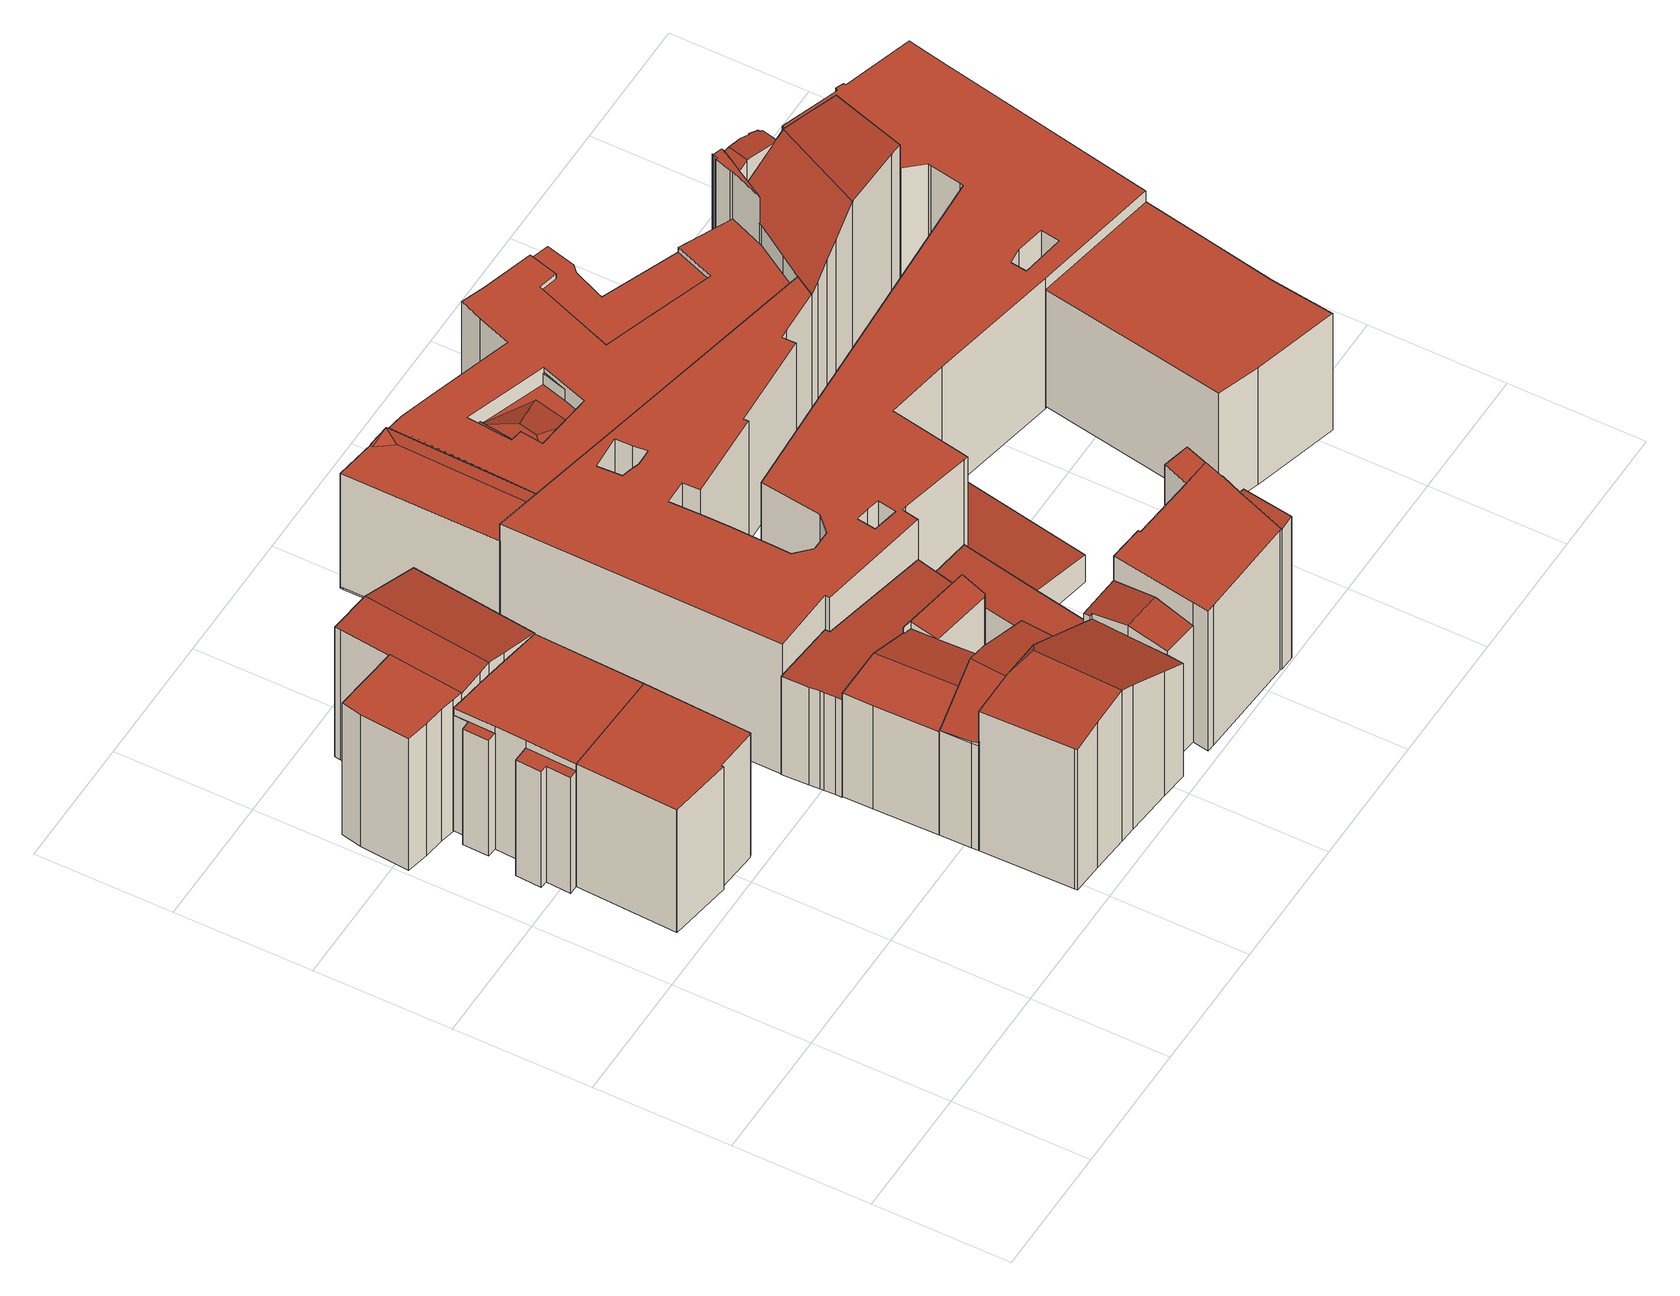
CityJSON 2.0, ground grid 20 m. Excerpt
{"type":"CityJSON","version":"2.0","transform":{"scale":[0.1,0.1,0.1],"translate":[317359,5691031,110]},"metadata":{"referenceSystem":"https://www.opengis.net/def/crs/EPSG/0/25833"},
"CityObjects":{
"building1":{"type":"Building","attributes":{"Gemeindeschluessel":14713000,"Geometrietyp2DReferenz":"3000","function":"31001_9998","roofType":"9999"},"children":["building1-1","building1-2","building1-3","building1-4"]},
"building1-1":{"type":"BuildingPart","attributes":{"Dachtyp_tdc":"tdcPolyFlatRoof","Dachneigung":0,"QualitaetDacherkennung":72,"Geometrietyp2DReferenz":"3000","roofType":"1000","measuredHeight":22.46},"parents":["building1"],"geometry":[{"type":"MultiSurface","lod":"2","boundaries":[[[0,1,2,3]],[[1,4,5,2]],[[6,7,8,9]],[[7,10,11,8]],[[10,12,13,11]],[[12,14,15,13]],[[14,16,17,15]],[[16,0,3,17]],[[16,14,12,10,7,6,4,1,0]],[[3,2,5,9,8,11,13,15,17]],[[9,5,4,6]]],"semantics":{"surfaces":[{"type":"WallSurface"},{"type":"RoofSurface"},{"type":"GroundSurface"},{"type":"ClosureSurface"}],"values":[0,0,0,0,0,0,0,0,1,2,3]}}]},
"building1-2":{"type":"BuildingPart","attributes":{"Dachtyp_tdc":"tdcPolyFlatRoof","Dachneigung":0,"QualitaetDacherkennung":56,"Geometrietyp2DReferenz":"3000","roofType":"1000","measuredHeight":21.2},"parents":["building1"],"geometry":[{"type":"MultiSurface","lod":"2","boundaries":[[[18,19,20,5]],[[19,21,22,20]],[[21,23,24,22]],[[23,25,26,24]],[[25,27,28,26]],[[25,23,21,19,18,27]],[[28,5,20,22,24,26]],[[5,28,27,18]]],"semantics":{"surfaces":[{"type":"WallSurface"},{"type":"RoofSurface"},{"type":"GroundSurface"},{"type":"ClosureSurface"}],"values":[0,0,0,0,0,1,2,3]}}]},
"building1-3":{"type":"BuildingPart","attributes":{"Dachtyp_tdc":"tdcPolyFlatRoof","Dachneigung":0,"QualitaetDacherkennung":45,"Geometrietyp2DReferenz":"3000","roofType":"1000","measuredHeight":21.18},"parents":["building1"],"geometry":[{"type":"MultiSurface","lod":"2","boundaries":[[[29,30,31,32]],[[29,33,34,35,30]],[[31,36,37,38,32]],[[30,35,36,31]],[[35,34,37,36]],[[34,33,38,37]],[[32,38,33,29]]],"semantics":{"surfaces":[{"type":"WallSurface"},{"type":"RoofSurface"},{"type":"GroundSurface"},{"type":"ClosureSurface"}],"values":[0,1,2,0,0,0,3]}}]},
"building1-4":{"type":"BuildingPart","attributes":{"Dachtyp_tdc":"tdcPolyFlatRoof","Dachneigung":0,"QualitaetDacherkennung":73,"Geometrietyp2DReferenz":"3000","roofType":"1000","measuredHeight":22.48},"parents":["building1"],"geometry":[{"type":"MultiSurface","lod":"2","boundaries":[[[39,40,29,32,28,27]],[[41,42,43,38,33]],[[42,44,45,43]],[[44,46,47,45]],[[46,48,49,47]],[[48,6,9,49]],[[48,46,44,42,41,40,39,4,6]],[[9,5,28,32,38,43,45,47,49]],[[18,5,4]],[[27,18,4,39]],[[27,28,5,18]],[[33,29,40,41]],[[33,38,32,29]],[[4,5,9,6]]],"semantics":{"surfaces":[{"type":"WallSurface"},{"type":"RoofSurface"},{"type":"GroundSurface"},{"type":"ClosureSurface"}],"values":[0,0,0,0,0,0,1,2,0,0,3,0,3,3]}}]},
"building2":{"type":"Building","attributes":{"Gemeindeschluessel":14713000,"Geometrietyp2DReferenz":"3000","function":"31001_9998","roofType":"9999"},"children":["building2-1","building2-2"]},
"building2-1":{"type":"BuildingPart","attributes":{"Dachtyp_tdc":"tdcGableRoof","Dachneigung":13.27,"QualitaetDacherkennung":38,"Geometrietyp2DReferenz":"3000","roofType":"3100","measuredHeight":24.92},"parents":["building2"],"geometry":[{"type":"MultiSurface","lod":"2","boundaries":[[[50,51,52,53]],[[51,54,55,52]],[[54,56,57,55]],[[56,58,59,57]],[[58,60,61,59]],[[60,62,63,61]],[[62,64,65,63]],[[64,66,67,65]],[[66,68,69,67]],[[64,62,60,58,56]],[[56,54,51,50,68,66,64]],[[53,52,55,57,59,61,63,65,67,69]],[[50,53,69,68]]],"semantics":{"surfaces":[{"type":"WallSurface"},{"type":"RoofSurface"},{"type":"GroundSurface"},{"type":"ClosureSurface"}],"values":[0,0,0,0,0,0,0,0,0,1,1,2,3]}}]},
"building2-2":{"type":"BuildingPart","attributes":{"Dachtyp_tdc":"tdcPolyFlatRoof","Dachneigung":0,"QualitaetDacherkennung":49,"Geometrietyp2DReferenz":"3000","roofType":"1000","measuredHeight":24.19},"parents":["building2"],"geometry":[{"type":"MultiSurface","lod":"2","boundaries":[[[70,71,72,69,68]],[[71,73,74,72]],[[73,75,76,74]],[[75,77,78,76]],[[77,79,80,78]],[[79,81,82,80]],[[81,83,50,53,82]],[[81,79,77,75,73,71,70,83]],[[53,69,72,74,76,78,80,82]],[[68,50,83,70]],[[68,69,53,50]]],"semantics":{"surfaces":[{"type":"WallSurface"},{"type":"RoofSurface"},{"type":"GroundSurface"},{"type":"ClosureSurface"}],"values":[0,0,0,0,0,0,0,1,2,0,3]}}]},
"building3":{"type":"Building","attributes":{"Gemeindeschluessel":14713000,"Geometrietyp2DReferenz":"3000","function":"31001_9998","roofType":"9999"},"children":["building3-1","building3-2","building3-3"]},
"building3-1":{"type":"BuildingPart","attributes":{"Dachtyp_tdc":"tdcFreeFormRoof","Dachneigung":23.17,"QualitaetDacherkennung":18,"Geometrietyp2DReferenz":"3000","roofType":"5000","measuredHeight":8.34},"parents":["building3"],"geometry":[{"type":"MultiSurface","lod":"2","boundaries":[[[84,85,86]],[[87,88,89,90,91,92,93,94]],[[95,96,88,87]],[[96,97,89,88]],[[97,98,90,89]],[[98,99,91,90]],[[99,100,92,91]],[[100,85,93,92]],[[84,95,87,94]],[[85,100,99,101,86]],[[99,98,97,96,95,101]],[[95,84,86,101]],[[94,93,85,84]]],"semantics":{"surfaces":[{"type":"RoofSurface"},{"type":"GroundSurface"},{"type":"WallSurface"},{"type":"ClosureSurface"}],"values":[0,1,2,2,2,2,2,2,2,0,0,0,3]}}]},
"building3-2":{"type":"BuildingPart","attributes":{"Dachtyp_tdc":"tdcPolyFlatRoof","Dachneigung":17.98,"QualitaetDacherkennung":56,"Geometrietyp2DReferenz":"3000","roofType":"2100","measuredHeight":20.56},"parents":["building3"],"geometry":[{"type":"MultiSurface","lod":"2","boundaries":[[[102,103,104,105]],[[103,106,107,104]],[[108,109,110,111,112]],[[109,102,105,110]],[[109,108,113,114,106,103,102]],[[105,104,107,115,116,111,110]],[[117,106,114]],[[117,115,107,106]],[[118,117,114,113]],[[118,116,115,117]],[[112,118,113,108]],[[112,111,116,118]]],"semantics":{"surfaces":[{"type":"WallSurface"},{"type":"RoofSurface"},{"type":"GroundSurface"},{"type":"ClosureSurface"}],"values":[0,0,0,0,1,2,0,3,0,3,0,3]}}]},
"building3-3":{"type":"BuildingPart","attributes":{"Dachtyp_tdc":"tdcGableRoof","Dachneigung":13.17,"QualitaetDacherkennung":64,"Geometrietyp2DReferenz":"3000","roofType":"3100","measuredHeight":20.91},"parents":["building3"],"geometry":[{"type":"MultiSurface","lod":"2","boundaries":[[[106,119,84,94,107]],[[120,121,122,93,85]],[[121,123,124,122]],[[123,125,126,124]],[[125,127,128,126]],[[127,129,130,128]],[[129,131,132,130]],[[131,133,134,132]],[[133,112,111,134]],[[133,131,129,127,125,123]],[[123,121,120,119,106,117,118,112,133]],[[115,107,94,93,122,124,126,128,130,132,134,111,116]],[[106,107,115,117]],[[120,85,84,119]],[[85,93,94,84]],[[116,111,112,118]],[[117,115,116,118]]],"semantics":{"surfaces":[{"type":"WallSurface"},{"type":"RoofSurface"},{"type":"GroundSurface"},{"type":"ClosureSurface"}],"values":[0,0,0,0,0,0,0,0,0,1,1,2,3,0,3,3,3]}}]},
"building4":{"type":"Building","attributes":{"Dachtyp_tdc":"tdcPolyFlatRoof","Gemeindeschluessel":14713000,"Dachneigung":3.67,"QualitaetDacherkennung":54,"Geometrietyp2DReferenz":"3000","function":"31001_9998","roofType":"2100","measuredHeight":17.93},"geometry":[{"type":"MultiSurface","lod":"2","boundaries":[[[135,136,137,138]],[[136,139,140,137]],[[139,141,142,140]],[[141,143,144,142]],[[143,145,146,144]],[[145,147,148,146]],[[147,149,150,148]],[[149,151,152,150]],[[151,153,154,152]],[[153,155,156,154]],[[155,157,158,156]],[[157,159,160,158]],[[159,161,162,160]],[[161,135,138,162]],[[161,159,157,155,153,151,149,147,145,143,141,139,136,135]],[[138,137,140,142,144,146,148,150,152,154,156,158,160,162]]],"semantics":{"surfaces":[{"type":"WallSurface"},{"type":"RoofSurface"},{"type":"GroundSurface"}],"values":[0,0,0,0,0,0,0,0,0,0,0,0,0,0,1,2]}}]},
"building5":{"type":"Building","attributes":{"Gemeindeschluessel":14713000,"Geometrietyp2DReferenz":"3000","function":"31001_9998","roofType":"9999"},"children":["building5-1","building5-2","building5-3","building5-4","building5-5","building5-6"]},
"building5-1":{"type":"BuildingPart","attributes":{"Dachtyp_tdc":"tdcGableRoof","Dachneigung":12.16,"QualitaetDacherkennung":26,"Geometrietyp2DReferenz":"3000","roofType":"3100","measuredHeight":22.49},"parents":["building5"],"geometry":[{"type":"MultiSurface","lod":"2","boundaries":[[[163,164,165,166,167]],[[168,169,170,171,172,173]],[[173,164,163,168]],[[174,175,176,177,178,179,167,166]],[[171,170,177,176,180]],[[170,169,178,177]],[[179,178,169,168]],[[179,168,163,167]],[[181,165,164,173]],[[174,166,165,181]],[[172,182,181,173]],[[174,181,182,175]],[[180,182,172,171]],[[180,176,175,182]]],"semantics":{"surfaces":[{"type":"WallSurface"},{"type":"RoofSurface"},{"type":"GroundSurface"},{"type":"ClosureSurface"}],"values":[0,1,1,2,0,0,3,3,0,3,0,3,0,3]}}]},
"building5-2":{"type":"BuildingPart","attributes":{"Dachtyp_tdc":"tdcPolyFlatRoof","Dachneigung":12.01,"QualitaetDacherkennung":79,"Geometrietyp2DReferenz":"3000","roofType":"2100","measuredHeight":25.98},"parents":["building5"],"geometry":[{"type":"MultiSurface","lod":"2","boundaries":[[[183,184,185,186]],[[184,187,188,185]],[[189,183,186,190]],[[189,187,184,183]],[[186,185,188,190]],[[189,190,188,187]]],"semantics":{"surfaces":[{"type":"WallSurface"},{"type":"RoofSurface"},{"type":"GroundSurface"},{"type":"ClosureSurface"}],"values":[0,0,0,1,2,3]}}]},
"building5-3":{"type":"BuildingPart","attributes":{"Dachtyp_tdc":"tdcPolyFlatRoof","Dachneigung":0,"QualitaetDacherkennung":32,"Geometrietyp2DReferenz":"3000","roofType":"1000","measuredHeight":25.4},"parents":["building5"],"geometry":[{"type":"MultiSurface","lod":"2","boundaries":[[[191,192,193,194]],[[195,196,197,198]],[[196,191,194,197]],[[196,195,199,200,192,191]],[[194,193,201,202,198,197]],[[201,193,192,200]],[[202,201,200,199]],[[198,202,199,195]]],"semantics":{"surfaces":[{"type":"WallSurface"},{"type":"RoofSurface"},{"type":"GroundSurface"},{"type":"ClosureSurface"}],"values":[0,0,0,1,2,3,3,3]}}]},
"building5-4":{"type":"BuildingPart","attributes":{"Dachtyp_tdc":"tdcPolyFlatRoof","Dachneigung":0,"QualitaetDacherkennung":50,"Geometrietyp2DReferenz":"3000","roofType":"1000","measuredHeight":25.53},"parents":["building5"],"geometry":[{"type":"MultiSurface","lod":"2","boundaries":[[[203,189,190,193,192]],[[204,205,188,187]],[[204,206,207,205]],[[206,208,209,207]],[[208,210,163,167,209]],[[211,212,213,178,169]],[[212,214,215,213]],[[214,216,195,198,215]],[[217,216,214,212,211,210,208,206,204,187,189,203,218]],[[201,193,190,188,205,207,209,167,179,178,213,215,198,202]],[[192,200,218,203]],[[192,193,201,200]],[[189,187,188,190]],[[169,168,163,210,211]],[[169,178,179,168]],[[179,167,163,168]],[[199,195,216,217]],[[199,202,198,195]],[[200,199,217,218]],[[200,201,202,199]]],"semantics":{"surfaces":[{"type":"WallSurface"},{"type":"RoofSurface"},{"type":"GroundSurface"},{"type":"ClosureSurface"}],"values":[0,0,0,0,0,0,0,0,1,2,0,3,3,0,3,3,0,3,0,3]}}]},
"building5-5":{"type":"BuildingPart","attributes":{"Dachtyp_tdc":"tdcFreeFormRoof","Dachneigung":10.45,"QualitaetDacherkennung":27,"Geometrietyp2DReferenz":"3000","roofType":"5000","measuredHeight":25.84},"parents":["building5"],"geometry":[{"type":"MultiSurface","lod":"2","boundaries":[[[219,220,221,222]],[[220,223,128,221]],[[223,224,126,128]],[[224,225,122,126]],[[225,226,92,122]],[[226,227,228,92]],[[229,230,231,223,232,233,234]],[[235,236,230,229,237,238]],[[226,235,238,227]],[[225,236,235,226]],[[224,231,230,236,225]],[[219,233,232,220]],[[220,232,223]],[[223,231,224]],[[222,221,128,126,122,92,228,239,240]],[[222,240,241,219]],[[240,239,242,241]],[[239,228,227,242]],[[234,233,219,241]],[[237,229,234,241,242]],[[238,237,242,227]]],"semantics":{"surfaces":[{"type":"WallSurface"},{"type":"RoofSurface"},{"type":"GroundSurface"},{"type":"ClosureSurface"}],"values":[0,0,0,0,0,0,1,1,0,0,0,0,0,0,2,3,3,3,3,3,3]}}]},
"building5-6":{"type":"BuildingPart","attributes":{"Dachtyp_tdc":"tdcGableAndHippedGRoof","Dachneigung":27.37,"QualitaetDacherkennung":10,"Geometrietyp2DReferenz":"3000","roofType":"9999","measuredHeight":27.6},"parents":["building5"],"geometry":[{"type":"MultiSurface","lod":"2","boundaries":[[[165,243,244,166]],[[243,245,246,244]],[[245,247,248,246]],[[247,249,250,248]],[[249,251,252,250]],[[251,253,254,252]],[[253,255,256,254]],[[255,257,233,219,222,256]],[[258,180,176,228,227,238]],[[259,260,261]],[[260,257,255,253,251,249,261]],[[249,247,245,243,165,181,182,180,258,259,261]],[[175,174,166,244,246,248,250,252,254,256,222,240,239,228,176]],[[166,174,181,165]],[[174,175,182,181]],[[234,233,257,260]],[[240,222,219,241]],[[241,219,233,234]],[[237,229,234,260,259]],[[239,240,241,242]],[[242,241,234,229,237]],[[258,238,237,259]],[[239,242,227,228]],[[238,227,242,237]],[[182,175,176,180]]],"semantics":{"surfaces":[{"type":"WallSurface"},{"type":"RoofSurface"},{"type":"GroundSurface"},{"type":"ClosureSurface"}],"values":[0,0,0,0,0,0,0,0,0,1,1,1,2,3,3,0,3,3,0,3,3,0,3,3,3]}}]},
"building6":{"type":"Building","attributes":{"Gemeindeschluessel":14713000,"Geometrietyp2DReferenz":"3000","function":"31001_9998","roofType":"9999"},"children":["building6-1","building6-2","building6-3"]},
"building6-1":{"type":"BuildingPart","attributes":{"Dachtyp_tdc":"tdcPolyFlatRoof","Dachneigung":9.04,"QualitaetDacherkennung":66,"Geometrietyp2DReferenz":"3000","roofType":"2100","measuredHeight":7.87},"parents":["building6"],"geometry":[{"type":"MultiSurface","lod":"2","boundaries":[[[262,263,264,265]],[[262,266,267,263]],[[266,268,269,267]],[[268,270,271,269]],[[270,272,273,271]],[[272,274,275,273]],[[274,276,277,275]],[[276,278,279,280,277]],[[278,276,274,272,270,268,266,262,265]],[[264,263,267,269,271,273,275,277,280]],[[265,279,278]],[[265,264,280,279]]],"semantics":{"surfaces":[{"type":"WallSurface"},{"type":"RoofSurface"},{"type":"GroundSurface"},{"type":"ClosureSurface"}],"values":[0,0,0,0,0,0,0,0,1,2,0,3]}}]},
"building6-2":{"type":"BuildingPart","attributes":{"Dachtyp_tdc":"tdcPolyFlatRoof","Dachneigung":12.83,"QualitaetDacherkennung":72,"Geometrietyp2DReferenz":"3000","roofType":"2100","measuredHeight":8.08},"parents":["building6"],"geometry":[{"type":"MultiSurface","lod":"2","boundaries":[[[281,282,283,284,285]],[[282,286,287,283]],[[286,288,289,287]],[[288,290,291,289]],[[290,292,293,291]],[[292,290,288,286,282,281,294]],[[284,283,287,289,291,293]],[[285,294,281]],[[284,293,292,294,285]]],"semantics":{"surfaces":[{"type":"WallSurface"},{"type":"RoofSurface"},{"type":"GroundSurface"},{"type":"ClosureSurface"}],"values":[0,0,0,0,0,1,2,0,3]}}]},
"building6-3":{"type":"BuildingPart","attributes":{"Dachtyp_tdc":"tdcPolyFlatRoof","Dachneigung":7.54,"QualitaetDacherkennung":66,"Geometrietyp2DReferenz":"3000","roofType":"2100","measuredHeight":7.8},"parents":["building6"],"geometry":[{"type":"MultiSurface","lod":"2","boundaries":[[[295,265,264,293,292]],[[279,296,297,280]],[[296,298,299,297]],[[298,300,301,299]],[[300,302,303,301]],[[302,285,284,303]],[[285,302,300,298,296,279,265,295,294]],[[293,264,280,297,299,301,303,284]],[[279,280,264,265]],[[295,292,294]],[[292,293,284,285,294]]],"semantics":{"surfaces":[{"type":"WallSurface"},{"type":"RoofSurface"},{"type":"GroundSurface"},{"type":"ClosureSurface"}],"values":[0,0,0,0,0,0,1,2,3,0,3]}}]},
"building7":{"type":"Building","attributes":{"Dachtyp_tdc":"tdcPolyFlatRoof","Gemeindeschluessel":14713000,"Dachneigung":5.62,"QualitaetDacherkennung":87,"Geometrietyp2DReferenz":"3000","function":"31001_9998","roofType":"2100","measuredHeight":6.01},"geometry":[{"type":"MultiSurface","lod":"2","boundaries":[[[304,305,306,307]],[[305,308,309,306]],[[308,310,311,309]],[[310,312,313,311]],[[312,314,315,313]],[[314,316,317,315]],[[316,304,307,317]],[[316,314,312,310,308,305,304]],[[307,306,309,311,313,315,317]]],"semantics":{"surfaces":[{"type":"WallSurface"},{"type":"RoofSurface"},{"type":"GroundSurface"}],"values":[0,0,0,0,0,0,0,1,2]}}]},
"building8":{"type":"Building","attributes":{"name":"Steibs Hof","Gemeindeschluessel":14713000,"Geometrietyp2DReferenz":"3000","BezugspunktDach":"2000","function":"31001_2052"},"children":["building8-1","building8-2","building8-3"]},
"building8-1":{"type":"BuildingPart","attributes":{"Dachtyp_tdc":"tdcPolyFlatRoof","Dachneigung":34.01,"QualitaetDacherkennung":0,"Geometrietyp2DReferenz":"3000","measuredHeight":18.4},"parents":["building8"],"geometry":[{"type":"MultiSurface","lod":"2","boundaries":[[[318,319,320,321]],[[320,319,322,323]],[[324,318,321]],[[325,323,322,326]],[[320,323,325,321]],[[326,322,319,318,324]],[[325,326,324,321]]],"semantics":{"surfaces":[{"type":"RoofSurface"},{"type":"WallSurface"},{"type":"GroundSurface"},{"type":"ClosureSurface"}],"values":[0,1,1,2,3,3,3]}}]},
"building8-2":{"type":"BuildingPart","attributes":{"Dachtyp_tdc":"tdcHipRoof","Dachneigung":18.9,"QualitaetDacherkennung":0,"Geometrietyp2DReferenz":"3000","measuredHeight":19.75},"parents":["building8"],"geometry":[{"type":"MultiSurface","lod":"2","boundaries":[[[327,328,329]],[[330,324,331]],[[328,330,331,329]],[[324,321,327,329,331]],[[332,333,334,325,326]],[[333,332,330,328]],[[334,333,328,327]],[[324,326,325,321]],[[321,325,334,327]],[[330,332,326,324]]],"semantics":{"surfaces":[{"type":"RoofSurface"},{"type":"GroundSurface"},{"type":"ClosureSurface"}],"values":[0,0,0,0,1,2,2,2,2,2]}}]},
"building8-3":{"type":"BuildingPart","attributes":{"Dachtyp_tdc":"tdcPolyFlatRoof","Dachneigung":0,"QualitaetDacherkennung":0,"Geometrietyp2DReferenz":"3000","measuredHeight":20.62},"parents":["building8"],"geometry":[{"type":"MultiSurface","lod":"2","boundaries":[[[335,336,337,338,339,340,341,342,343,344,345,346,347,348,349,350,351,352,353,354],[355,356,357,358,359,360]],[[346,345,361,362]],[[345,344,363,361]],[[344,343,364,363]],[[343,342,365,364]],[[342,341,366,365]],[[341,340,367,366]],[[340,339,368,367]],[[355,360,320,323,369]],[[321,320,360,359]],[[327,321,359,358]],[[328,327,358,357]],[[330,328,357,356]],[[369,322,319,318,324,330,356,355]],[[339,338,370,368]],[[338,337,371,370]],[[337,336,372,371]],[[336,335,373,372]],[[335,354,374,373]],[[354,353,375,374]],[[353,352,376,375]],[[352,351,377,376]],[[351,350,378,377]],[[350,349,379,378]],[[349,348,380,379]],[[348,347,381,380]],[[347,346,362,381]],[[374,375,376,377,378,379,380,381,362,361,363,364,365,366,367,368,370,371,372,373],[369,323,325,334,333,332,326,322]],[[321,325,323,320]],[[334,325,321,327]],[[328,333,334,327]],[[330,332,333,328]],[[322,326,324,318,319]],[[324,326,332,330]]],"semantics":{"surfaces":[{"type":"RoofSurface"},{"type":"WallSurface"},{"type":"GroundSurface"},{"type":"ClosureSurface"}],"values":[0,1,1,1,1,1,1,1,1,1,1,1,1,1,1,1,1,1,1,1,1,1,1,1,1,1,1,2,3,3,3,3,3,3]}}]},
"building9":{"type":"Building","attributes":{"name":"Steibs Hof","Gemeindeschluessel":14713000,"Dachneigung":90,"Dachorientierung":0,"MittlereTraufHoehe":131.08,"QualitaetDacherkennung":100,"ObjektHoehe":20.14,"BodenHoehe":110.94,"Geometrietyp2DReferenz":"3000","AbsoluteHoehe":131.08,"Dachflaeche":751.35,"function":"31001_2052","roofType":"1000","measuredHeight":20.14,"storeysAboveGround":7},"children":["building9-1","building9-2"],"geometry":[{"type":"MultiSurface","lod":"2","boundaries":[[[382,383,384,385]],[[383,386,387,384]],[[386,388,389,387]],[[388,390,391,389]],[[390,392,393,394,391]],[[390,388,386,383,382,395,396,397,398,399,400,401,402,392]],[[394,403,404,405,406,407,408,409,410,385,384,387,389,391]],[[402,401,404,403,411]],[[401,400,405,404]],[[400,399,406,405]],[[399,398,407,406]],[[398,397,408,407]],[[397,396,409,408]],[[396,395,410,409]],[[395,382,385,410]],[[411,393,392,402]],[[411,403,394,393]]],"semantics":{"surfaces":[{"type":"WallSurface"},{"type":"RoofSurface"},{"type":"GroundSurface"},{"type":"ClosureSurface"}],"values":[0,0,0,0,0,1,2,0,0,0,0,0,0,0,0,0,3]}}]},
"building9-1":{"type":"BuildingPart","attributes":{"Dachneigung":31.44,"Dachorientierung":1.33,"MittlereTraufHoehe":128.18,"QualitaetDacherkennung":100,"BodenHoehe":110.94,"ObjektTeilHoehe":22.23,"Geometrietyp2DReferenz":"3000","AbsoluteHoehe":133.17,"Dachflaeche":471.39,"roofType":"3100","measuredHeight":22.23,"storeysAboveGround":7},"parents":["building9"],"geometry":[{"type":"MultiSurface","lod":"2","boundaries":[[[412,413,414,415]],[[413,416,417,414]],[[416,418,419,417]],[[418,420,421,419]],[[422,412,415,423]],[[422,420,424]],[[425,424,420]],[[424,425,412]],[[413,412,425]],[[425,418,416,413]],[[425,420,418]],[[424,412,422]],[[415,414,417,419,421,423]],[[422,423,421,420]]],"semantics":{"surfaces":[{"type":"WallSurface"},{"type":"RoofSurface"},{"type":"GroundSurface"},{"type":"ClosureSurface"}],"values":[0,0,0,0,0,1,1,1,1,1,1,1,2,3]}}]},
"building9-2":{"type":"BuildingPart","attributes":{"Dachneigung":90,"Dachorientierung":0,"MittlereTraufHoehe":129.12,"QualitaetDacherkennung":100,"BodenHoehe":110.94,"ObjektTeilHoehe":18.18,"Geometrietyp2DReferenz":"3000","AbsoluteHoehe":129.12,"Dachflaeche":346.74,"roofType":"1000","measuredHeight":18.18,"storeysAboveGround":6},"parents":["building9"],"geometry":[{"type":"MultiSurface","lod":"2","boundaries":[[[420,411,403,421]],[[393,426,422,423,394]],[[393,411,420,426]],[[423,421,403,394]],[[420,422,426]],[[420,421,423,422]],[[394,403,411,393]]],"semantics":{"surfaces":[{"type":"WallSurface"},{"type":"RoofSurface"},{"type":"GroundSurface"},{"type":"ClosureSurface"}],"values":[0,0,1,2,0,3,3]}}]},
"building10":{"type":"Building","attributes":{"name":"Oelßner's Hof Passage","Dachtyp_tdc":"tdcPolyFlatRoof","Gemeindeschluessel":14713000,"Dachneigung":0,"QualitaetDacherkennung":37,"Geometrietyp2DReferenz":"3000","function":"31001_2052","roofType":"1000","measuredHeight":23.89},"geometry":[{"type":"MultiSurface","lod":"2","boundaries":[[[427,428,429,430]],[[428,431,432,429]],[[431,433,434,432]],[[435,436,437,438]],[[436,439,440,437]],[[439,441,442,440]],[[441,443,444,442]],[[443,445,446,444]],[[445,447,448,446]],[[447,449,450,448]],[[451,452,453,454]],[[452,455,456,453]],[[455,457,458,456]],[[457,459,460,458]],[[459,461,462,460]],[[461,451,454,462]],[[449,463,464,450]],[[463,465,466,464]],[[465,467,468,466]],[[467,469,470,468]],[[469,471,472,470]],[[471,473,474,472]],[[475,476,477,478]],[[476,479,480,477]],[[479,481,482,480]],[[481,483,484,482]],[[483,485,486,484]],[[485,487,488,486]],[[487,475,478,488]],[[473,489,490,474]],[[489,491,492,490]],[[491,493,494,492]],[[493,495,496,494]],[[495,497,498,496]],[[497,499,500,498]],[[499,501,502,500]],[[501,503,504,502]],[[503,505,506,504]],[[505,507,508,506]],[[507,509,510,508]],[[509,511,512,510]],[[511,513,514,512]],[[513,515,516,514]],[[515,517,518,516]],[[517,519,520,518]],[[519,521,522,520]],[[521,523,524,522]],[[523,525,526,524]],[[525,527,528,526]],[[527,529,530,528]],[[529,531,532,530]],[[531,533,534,532]],[[533,535,536,534]],[[535,537,538,536]],[[537,539,540,538]],[[539,541,542,540]],[[541,543,544,542]],[[541,539,537,535,533,531,529,527,525,523,521,519,517,515,513,511,509,507,505,503,501,499,497,495,493,491,489,473,471,469,467,465,463,449,447,445,443,441,439,436,435,545,546,547,548,549,550,551,552,543],[475,487,485,483,481,479,476],[451,461,459,457,455,452],[433,431,428,427,553]],[[544,554,555,556,557,558,559,560,561,438,437,440,442,444,446,448,450,464,466,468,470,472,474,490,492,494,496,498,500,502,504,506,508,510,512,514,516,518,520,522,524,526,528,530,532,534,536,538,540,542],[434,562,430,429,432],[454,453,456,458,460,462],[478,477,480,482,484,486,488]],[[543,552,554,544]],[[552,551,555,554]],[[551,550,556,555]],[[550,549,557,556]],[[549,548,558,557]],[[548,547,559,558]],[[547,546,560,559]],[[546,545,561,560]],[[545,435,438,561]],[[433,553,562,434]],[[553,427,430,562]]],"semantics":{"surfaces":[{"type":"WallSurface"},{"type":"RoofSurface"},{"type":"GroundSurface"}],"values":[0,0,0,0,0,0,0,0,0,0,0,0,0,0,0,0,0,0,0,0,0,0,0,0,0,0,0,0,0,0,0,0,0,0,0,0,0,0,0,0,0,0,0,0,0,0,0,0,0,0,0,0,0,0,0,0,0,1,2,0,0,0,0,0,0,0,0,0,0,0]}}]},
"building11":{"type":"Building","attributes":{"name":"Polizeirevier Leipzig-Innenstadt","Dachtyp_tdc":"tdcPolyFlatRoof","Gemeindeschluessel":14713000,"Dachneigung":0,"QualitaetDacherkennung":53,"Geometrietyp2DReferenz":"3000","function":"31001_3071","roofType":"1000","measuredHeight":21.42},"geometry":[{"type":"MultiSurface","lod":"2","boundaries":[[[563,564,565,566]],[[564,567,568,565]],[[567,569,570,568]],[[569,571,572,570]],[[571,573,574,572]],[[573,575,576,574]],[[575,563,566,576]],[[575,573,571,569,567,564,563]],[[566,565,568,570,572,574,576]]],"semantics":{"surfaces":[{"type":"WallSurface"},{"type":"RoofSurface"},{"type":"GroundSurface"}],"values":[0,0,0,0,0,0,0,1,2]}}]},
"building12":{"type":"Building","attributes":{"name":"Oelßner's Hof Passage","Gemeindeschluessel":14713000,"Geometrietyp2DReferenz":"3000","function":"31001_2052","roofType":"9999"},"children":["building12-1","building12-2","building12-3"]},
"building12-1":{"type":"BuildingPart","attributes":{"Dachtyp_tdc":"tdcFreeFormRoof","Dachneigung":11.34,"QualitaetDacherkennung":30,"Geometrietyp2DReferenz":"3000","roofType":"5000","measuredHeight":29.57},"parents":["building12"],"geometry":[{"type":"MultiSurface","lod":"2","boundaries":[[[577,578,579,580,581]],[[580,582,583,584,581]],[[584,585,586,587,588,589,590,591,577,581]],[[592,593,594,595,596,597,598,599,600,601,602]],[[590,589,593,592]],[[589,588,594,593]],[[588,587,595,594]],[[587,586,596,595]],[[578,577,601,600]],[[577,591,602,601]],[[591,590,592,602]],[[603,585,584]],[[597,596,586,585,603]],[[583,604,603,584]],[[597,603,604,598]],[[605,582,580]],[[599,598,604,583,582,605]],[[579,605,580]],[[599,605,579,578,600]]],"semantics":{"surfaces":[{"type":"RoofSurface"},{"type":"GroundSurface"},{"type":"WallSurface"},{"type":"ClosureSurface"}],"values":[0,0,0,1,2,2,2,2,2,2,2,2,3,2,3,2,3,2,3]}}]},
"building12-2":{"type":"BuildingPart","attributes":{"Dachtyp_tdc":"tdcGableRoof","Dachneigung":33.25,"QualitaetDacherkennung":7,"Geometrietyp2DReferenz":"3000","roofType":"3100","measuredHeight":29.82},"parents":["building12"],"geometry":[{"type":"MultiSurface","lod":"2","boundaries":[[[606,607,608,609]],[[607,610,611,608]],[[610,612,613,611]],[[612,614,615,613]],[[614,616,617,615]],[[618,619,620,596,586]],[[619,621,622,620]],[[621,623,624,622]],[[623,625,626,624]],[[625,627,628,626]],[[627,629,630,628]],[[629,631,632,630]],[[631,633,634,632]],[[633,606,609,634]],[[629,627,625,623,621,619]],[[619,618,585,603,604,616,614,612,610,607,606,633,631,629]],[[609,608,611,613,615,617,598,597,596,620,622,624,626,628,630,632,634]],[[598,617,616,604]],[[586,585,618]],[[596,597,603,585,586]],[[597,598,604,603]]],"semantics":{"surfaces":[{"type":"WallSurface"},{"type":"RoofSurface"},{"type":"GroundSurface"},{"type":"ClosureSurface"}],"values":[0,0,0,0,0,0,0,0,0,0,0,0,0,0,1,1,2,3,0,3,3]}}]},
"building12-3":{"type":"BuildingPart","attributes":{"Dachtyp_tdc":"tdcPolyFlatRoof","Dachneigung":3.51,"QualitaetDacherkennung":24,"Geometrietyp2DReferenz":"3000","roofType":"2100","measuredHeight":29.14},"parents":["building12"],"geometry":[{"type":"MultiSurface","lod":"2","boundaries":[[[635,636,637,638]],[[636,639,578,600,637]],[[640,641,642,617,616]],[[641,643,644,642]],[[643,645,646,644]],[[643,641,640,647,582,605,579,639,636,635,648,649,650,651,645]],[[646,652,653,654,655,638,637,600,599,598,617,642,644]],[[645,651,652,646]],[[651,650,653,652]],[[650,649,654,653]],[[649,648,655,654]],[[648,635,638,655]],[[579,578,639]],[[583,582,647]],[[598,599,605,582,583,604]],[[599,600,578,579,605]],[[616,604,583,647,640]],[[616,617,598,604]]],"semantics":{"surfaces":[{"type":"WallSurface"},{"type":"RoofSurface"},{"type":"GroundSurface"},{"type":"ClosureSurface"}],"values":[0,0,0,0,0,1,2,0,0,0,0,0,0,0,3,3,0,3]}}]}
},
"vertices":[
[76,435,240],[76,436,240],[76,436,15],[76,435,15],[82,583,240],[82,583,15],[242,577,240],[235,420,240],[235,420,15],[242,577,15],[232,420,240],[232,420,15],[232,419,240],[232,419,15],[169,424,240],[169,424,15],[168,421,240],[168,421,15],
[82,583,227],[68,583,227],[68,583,15],[70,619,227],[70,619,15],[59,620,227],[59,620,15],[61,658,227],[61,658,15],[85,657,227],[85,657,15],
[87,702,227],[73,703,227],[73,703,15],[87,702,15],[89,763,227],[88,741,227],[74,741,227],[74,741,15],[88,741,15],[89,763,15],
[85,657,240],[87,702,240],[89,763,240],[105,760,240],[105,760,15],[142,755,240],[142,755,15],[189,747,240],[189,747,15],[248,737,240],[248,737,15],
[117,870,251],[125,945,251],[125,945,13],[117,870,13],[126,954,251],[126,954,13],[182,942,262],[182,942,13],[270,923,241],[270,923,13],[248,737,241],[248,737,13],[189,747,255],[189,747,13],[160,752,262],[160,752,13],[142,755,258],[142,755,13],[105,760,252],[105,760,13],
[105,760,254],[89,763,254],[89,763,13],[68,768,254],[68,768,13],[37,772,254],[37,772,13],[4,779,254],[4,779,13],[10,851,254],[10,851,13],[16,881,254],[16,881,13],[117,870,254],
[515,277,87],[518,221,87],[544,244,99],[603,262,16],[595,211,16],[597,211,16],[597,206,16],[594,207,16],[555,214,16],[518,221,16],[515,277,16],[603,262,87],[595,211,87],[597,211,86],[597,206,86],[594,207,87],[555,214,87],[571,239,99],
[609,297,209],[604,295,208],[604,295,16],[609,297,16],[514,310,208],[514,310,16],[499,352,221],[614,333,221],[614,333,16],[499,352,16],[499,352,211],[499,351,221],[513,349,221],[513,349,16],[499,351,16],[513,349,208],[499,351,211],
[515,277,208],[518,221,208],[482,228,216],[482,228,16],[444,230,225],[444,230,16],[383,232,206],[383,232,16],[380,233,205],[380,233,16],[378,326,205],[378,326,16],[377,370,206],[377,370,16],[440,361,225],[440,361,16],
[644,413,177],[642,405,177],[642,405,15],[644,413,15],[624,331,178],[624,331,15],[614,333,178],[614,333,15],[499,352,186],[499,352,15],[377,370,194],[377,370,15],[377,379,194],[377,379,15],[376,395,194],[376,395,15],[376,401,194],[376,401,15],[375,416,194],[375,416,15],[373,455,195],[373,455,15],[377,455,195],[377,455,15],[475,450,188],[475,450,15],[474,443,188],[474,443,15],
[674,36,229],[620,42,229],[620,42,223],[620,42,16],[674,36,16],[683,96,241],[693,161,227],[626,166,227],[625,156,229],[630,156,229],[625,101,241],[625,101,16],[630,156,16],[625,156,16],[626,166,16],[693,161,16],[683,96,16],[625,156,222],[625,101,221],[630,156,219],
[871,76,273],[858,0,276],[858,0,16],[871,76,16],[836,1,272],[836,1,16],[865,78,272],[865,78,16],
[901,174,270],[878,110,270],[878,110,16],[901,174,16],[846,143,270],[861,183,270],[861,183,16],[846,143,16],[888,140,270],[877,110,270],[877,110,16],[888,140,16],
[878,110,272],[833,2,272],[833,2,16],[682,11,272],[682,11,16],[670,12,272],[670,12,16],[674,36,272],[693,161,272],[746,156,272],[746,156,16],[746,152,272],[746,152,16],[846,143,272],[888,140,272],[877,110,272],
[382,177,208],[381,187,208],[381,187,16],[382,177,16],[380,233,208],[383,232,208],[482,228,208],[555,214,208],[551,163,208],[551,163,16],[447,172,275],[452,229,275],[383,232,210],[381,187,212],[382,177,213],[444,172,272],[555,214,255],[482,228,269],[502,167,264],[551,163,255],[502,167,16],[444,172,16],[444,172,208],[502,167,208],
[617,18,223],[617,18,16],[577,22,244],[577,22,16],[509,28,280],[509,28,16],[484,30,292],[484,30,16],[430,34,282],[430,34,16],[385,37,273],[385,37,16],[384,41,273],[384,41,16],[382,177,271],[551,163,260],[502,167,286],[444,172,283],[489,159,292],
[649,383,87],[649,383,17],[692,373,17],[692,373,87],[653,402,90],[653,402,17],[645,404,90],[645,404,17],[642,405,90],[642,405,17],[644,413,92],[644,413,17],[649,438,96],[649,438,17],[655,437,96],[655,437,17],[702,426,96],[702,426,87],[702,426,17],
[662,206,97],[597,211,98],[597,211,17],[662,206,17],[662,206,87],[595,211,98],[595,211,17],[603,262,86],[603,262,17],[635,257,87],[635,257,17],[671,255,86],[671,255,17],[670,249,87],
[671,255,87],[760,413,95],[760,413,17],[739,306,95],[739,306,17],[720,204,95],[720,204,17],[719,202,95],[719,202,17],
[739,306,79],[760,413,78],[760,413,18],[739,306,18],[767,412,78],[767,412,18],[768,417,78],[768,417,18],[789,531,78],[789,531,18],[884,515,68],[884,515,18],[841,286,68],[841,286,18],
[562,994,196],[544,1000,184],[536,934,184],[554,931,196],[544,1000,12],[536,934,12],[562,994,191],[554,931,12],[562,994,12],
[550,897,199],[638,888,184],[566,915,210],[663,960,181],[573,943,210],[663,960,12],[638,888,12],[550,897,12],
[745,1091,219],[709,1104,219],[696,1070,219],[677,1020,219],[551,1059,219],[503,1073,219],[444,1082,219],[381,1091,219],[380,862,219],[613,813,219],[928,747,219],[976,826,219],[998,880,219],[922,915,219],[900,856,219],[789,893,219],[734,911,219],[779,1032,219],[808,1025,219],[820,1069,219],[542,1001,219],[663,960,219],[638,888,219],[550,897,219],[554,931,219],[536,934,219],[928,747,12],[976,826,12],[613,813,12],[380,862,12],[381,1091,12],[444,1082,12],[503,1073,12],[551,1059,12],[542,1001,12],[677,1020,12],[696,1070,12],[709,1104,12],[745,1091,12],[820,1069,12],[808,1025,12],[779,1032,12],[734,911,12],[789,893,12],[900,856,12],[922,915,12],[998,880,12],
[809,960,211],[922,915,211],[922,915,9],[809,960,9],[998,880,211],[998,880,9],[976,826,211],[976,826,9],[928,747,211],[928,747,9],[619,812,211],[619,812,191],[619,812,9],[812,968,211],[829,1008,211],[839,1017,211],[850,1061,211],[745,1091,211],[709,1104,211],[696,1070,211],[677,1020,211],[677,1020,9],[696,1070,9],[709,1104,9],[745,1091,9],[850,1061,9],[839,1017,9],[829,1008,9],[812,968,9],[677,1020,191],
[380,862,98],[381,1087,190],[381,1087,9],[380,862,9],[381,1091,190],[381,1091,9],[444,1082,221],[444,1082,9],[503,1073,191],[503,1073,9],[493,838,190],[493,838,9],[461,842,232],[467,1074,232],
[493,838,191],
[1146,522,250],[1103,530,250],[1103,530,11],[1146,522,11],[1080,528,250],[1080,528,11],[1077,504,250],[1077,504,11],[1077,477,250],[884,515,250],[884,515,11],[1077,477,11],[789,531,250],[789,531,11],[768,417,250],[768,417,11],[767,412,250],[767,412,11],[760,413,250],[760,413,11],[655,437,250],[655,437,11],[649,438,250],[649,438,11],[642,444,250],[647,472,250],[647,472,11],[642,444,11],[628,476,250],[628,476,11],[608,479,250],[608,479,11],[605,458,250],[605,458,11],[604,452,250],[604,452,11],[644,413,250],[644,413,11],[474,443,250],[474,443,11],[475,450,250],[475,450,11],[377,455,250],[377,455,11],[380,862,250],[380,862,11],[613,813,250],[613,813,11],[576,809,250],[525,806,250],[525,806,11],[576,809,11],[527,770,250],[527,770,11],[539,767,250],[539,767,11],[555,762,250],[555,762,11],[579,763,250],[579,763,11],[577,784,250],[577,784,11],[928,747,250],[928,747,11],[910,717,250],[910,717,11],[842,714,250],[842,714,11],[829,713,250],[829,713,11],[829,699,250],[829,699,11],[829,693,250],[829,693,11],[685,686,250],[685,686,11],[685,679,250],[685,679,11],[554,673,250],[554,673,11],[553,699,250],[553,699,11],[517,698,250],[517,698,11],[518,652,250],[518,652,11],[518,609,250],[518,609,11],[516,522,250],[516,522,11],[538,501,250],[538,501,11],[568,501,250],[568,501,11],[591,524,250],[591,524,11],[602,614,250],[602,614,11],[1164,644,250],[1164,644,11],[1165,649,250],[1165,649,11],[1173,695,250],[1173,695,11],[1174,700,250],[1174,700,11],[1152,726,250],[1152,726,11],[1152,728,250],[1152,728,11],[1183,837,250],[1183,837,11],[1131,849,250],[1131,849,11],[1139,887,250],[1139,887,11],[1140,890,250],[1140,890,11],[1268,442,250],[1333,771,250],[1344,824,250],[1242,855,250],[1240,856,250],[1241,859,250],[1229,864,250],[1227,860,250],[1141,494,250],[1227,860,11],[1229,864,11],[1241,859,11],[1240,856,11],[1242,855,11],[1344,824,11],[1333,771,11],[1268,442,11],[1141,494,11],
[1218,146,231],[1092,181,231],[1092,181,17],[1218,146,17],[1030,202,231],[1030,202,17],[1077,477,231],[1077,477,17],[1268,442,231],[1268,442,17],[1249,340,231],[1249,340,17],[1230,241,231],[1230,241,17],
[1052,900,305],[1025,909,299],[1024,907,304],[1023,906,306],[1028,903,310],[1019,898,304],[1005,876,299],[1021,872,310],[1069,862,300],[1077,860,298],[1083,886,298],[1079,887,299],[1080,890,299],[1067,896,302],[1066,895,302],[1067,896,14],[1080,890,14],[1079,887,14],[1083,886,14],[1077,860,14],[1021,872,14],[1005,876,14],[1023,906,14],[1025,909,14],[1052,900,14],[1066,895,14],[1021,872,269],[1005,876,259],[1023,906,304],
[926,717,256],[910,717,247],[910,717,14],[926,717,14],[928,747,249],[928,747,14],[947,779,252],[947,779,14],[976,826,255],[976,826,14],[978,830,255],[978,830,14],[1077,860,306],[1087,858,312],[1087,858,14],[1131,849,304],[1131,849,14],[1183,837,295],[1183,837,14],[1152,728,291],[1152,728,14],[1130,727,295],[1130,727,14],[1023,722,312],[1023,722,14],[977,720,286],[977,720,14],[953,719,272],[953,719,14],
[1012,916,305],[1026,912,304],[1026,912,14],[1012,916,14],[1025,909,304],[978,830,305],[998,880,305],[998,880,14],[999,884,305],[999,884,14],[1006,909,305],[1006,909,14],[1005,876,305],[1012,917,305],[1010,912,305],[1010,909,305],[1009,908,305],[1009,908,14],[1010,909,14],[1010,912,14],[1012,917,14]
]}
